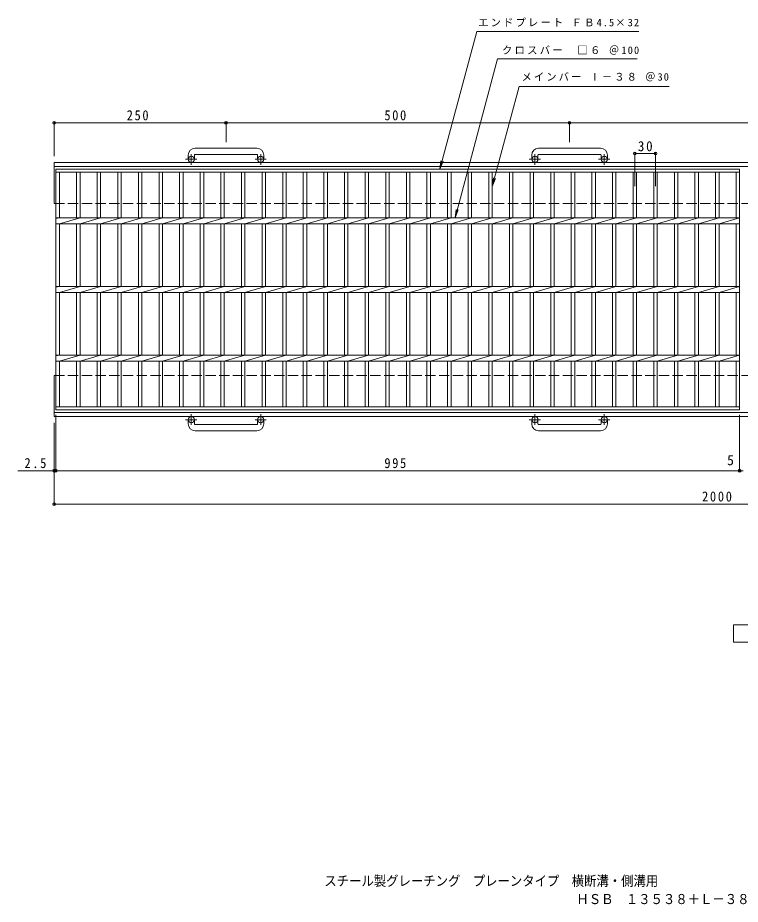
# Model space of a CAD drawing. Units: millimetres, scale not verified. Extents: x -869 to 879, y -687 to 603.
# Drawn here: x -869 to 183, y -687 to 603 of the extents above; entities that cross this region are included whole.
import ezdxf
from ezdxf.enums import TextEntityAlignment as Align

# ---------------------------------------------------------------- set-up
doc = ezdxf.new("R2010")
doc.units = ezdxf.units.MM
doc.header["$LTSCALE"] = 5
doc.header["$PDMODE"] = 32
doc.header["$PDSIZE"] = 4
doc.linetypes.add('CHAIN1', pattern=[8, 5, -1, 1, -1])
doc.linetypes.add('DASHED3', pattern=[4, 3, -1])
for name, color, linetype, lineweight in [('A-1_ピット', 2, 'Continuous', 9), ('A-2_蓋', 3, 'Continuous', 9), ('A-4_寸法', 7, 'Continuous', 9), ('F-4_F-4ﾚｲﾔ', 2, 'Continuous', 9)]:
    doc.layers.add(name, color=color, linetype=linetype, lineweight=lineweight)
doc.layers.add('F-F_F-Fﾚｲﾔ', color=2, linetype='Continuous')
doc.styles.add('ＭＳ ゴシック', font='')
doc.styles.get('ＭＳ ゴシック').set_extended_font_data('MS Gothic')

msp = doc.modelspace()

# ---------------------------------------------------------------- linework, layer by layer
at = {"layer": 'A-1_ピット'}
for p, q in [((-520.732, 413.273), (-610.731, 413.273)), ((-20.731, 413.273), (-110.731, 413.273)), ((-620.731, 403.274), (-620.731, 397.173)), ((-611.732, 403.274), (-611.732, 397.173)), ((-610.731, 404.273), (-520.732, 404.273)), ((-519.732, 403.274), (-519.732, 397.173)), ((-510.732, 403.274), (-510.732, 397.173)), ((-120.731, 403.274), (-120.731, 397.173)), ((-111.731, 403.274), (-111.731, 397.173)), ((-110.732, 404.273), (-20.731, 404.273)), ((-19.731, 403.274), (-19.731, 397.173)), ((-10.731, 403.274), (-10.731, 397.173)), ((-815.732, 392.674), (357.824, 392.674)), ((-815.732, 332.673), (-815.732, 392.674)), ((-815.732, 386.673), (357.824, 386.673)), ((-815.732, 22.673), (-815.732, 82.673)), ((-815.732, 28.673), (357.824, 28.673)), ((-815.732, 22.673), (357.824, 22.673)), ((-620.731, 12.072), (-620.731, 18.173)), ((-611.732, 12.072), (-611.732, 18.173)), ((-519.732, 12.072), (-519.732, 18.173)), ((-510.732, 12.072), (-510.732, 18.173)), ((-120.731, 12.072), (-120.731, 18.173)), ((-111.731, 12.072), (-111.731, 18.173)), ((-19.731, 12.072), (-19.731, 18.173)), ((-10.731, 12.072), (-10.731, 18.173)), ((-610.731, 11.073), (-520.732, 11.073)), ((-520.732, 2.073), (-610.731, 2.073)), ((-110.732, 11.073), (-20.731, 11.073)), ((-20.731, 2.073), (-110.731, 2.073))]:
    msp.add_line(p, q, dxfattribs=at)
at = {"layer": 'A-1_ピット', "linetype": 'CHAIN1'}
for p, q in [((-616.232, 389.065), (-616.232, 404.664)), ((-515.231, 389.065), (-515.231, 404.664)), ((-116.231, 389.065), (-116.231, 404.664)), ((-15.232, 389.065), (-15.232, 404.664)), ((-608.068, 397.173), (-624.476, 397.173)), ((-507.068, 397.173), (-523.475, 397.173)), ((-108.069, 397.173), (-124.476, 397.173)), ((-7.068, 397.173), (-23.476, 397.173)), ((-616.232, 26.28), (-616.232, 10.683)), ((-515.231, 26.28), (-515.231, 10.683)), ((-116.231, 26.28), (-116.231, 10.683)), ((-15.232, 26.28), (-15.232, 10.683)), ((-608.068, 18.173), (-624.476, 18.173)), ((-507.068, 18.173), (-523.475, 18.173)), ((-108.069, 18.173), (-124.476, 18.173)), ((-7.068, 18.173), (-23.476, 18.173))]:
    msp.add_line(p, q, dxfattribs=at)
at = {"layer": 'A-1_ピット', "linetype": 'DASHED3'}
for p, q in [((-815.732, 332.673), (357.824, 332.673)), ((-815.732, 82.673), (357.824, 82.673))]:
    msp.add_line(p, q, dxfattribs=at)
at = {"layer": 'A-1_ピット'}
for centre in [(-616.232, 397.173), (-515.231, 397.173), (-116.231, 397.173), (-15.232, 397.173), (-616.232, 18.173), (-515.231, 18.173), (-116.231, 18.173), (-15.232, 18.173)]:
    msp.add_circle(centre, 4.5, dxfattribs=at)
for centre, radius, start, end in [((-610.731, 403.274), 10, 90, 180), ((-520.732, 403.274), 10, 0, 90), ((-110.731, 403.274), 10, 90, 180), ((-20.731, 403.274), 10, 0, 90), ((-610.731, 403.274), 1, 90, 180), ((-520.732, 403.274), 1, 0, 90), ((-110.732, 403.274), 1, 90, 180), ((-20.731, 403.274), 1, 0, 90), ((-610.731, 12.072), 10, 180, 270), ((-610.731, 12.072), 1, 180, 270), ((-520.732, 12.072), 10, 270, 0), ((-520.732, 12.072), 1, 270, 0), ((-110.731, 12.072), 10, 180, 270), ((-110.732, 12.072), 1, 180, 270), ((-20.731, 12.072), 10, 270, 0), ((-20.731, 12.072), 1, 270, 0)]:
    msp.add_arc(centre, radius, start, end, dxfattribs=at)
at = {"layer": 'A-2_蓋'}
for p, q in [((-813.232, 382.674), (181.769, 382.674)), ((-813.232, 32.674), (-813.232, 382.674)), ((-813.232, 378.174), (181.769, 378.174)), ((-808.231, 311.913), (-808.231, 378.174)), ((-783.231, 378.174), (-783.231, 311.913)), ((-778.232, 378.174), (-778.232, 311.913)), ((-753.231, 378.174), (-753.231, 311.913)), ((-748.231, 378.174), (-748.231, 311.913)), ((-723.232, 378.174), (-723.232, 311.913)), ((-718.231, 378.174), (-718.231, 311.913)), ((-693.231, 378.174), (-693.231, 311.913)), ((-688.232, 378.174), (-688.232, 311.913)), ((-663.231, 378.174), (-663.231, 311.913)), ((-658.231, 378.174), (-658.231, 311.913)), ((-633.231, 378.174), (-633.231, 311.913)), ((-628.232, 378.174), (-628.232, 311.913)), ((-603.231, 378.174), (-603.231, 311.913)), ((-598.232, 378.174), (-598.232, 311.913)), ((-573.231, 378.174), (-573.231, 311.913)), ((-568.232, 378.174), (-568.232, 311.913)), ((-543.231, 378.174), (-543.231, 311.913)), ((-538.232, 378.174), (-538.232, 311.913)), ((-513.231, 378.174), (-513.231, 311.913)), ((-508.231, 378.174), (-508.231, 311.913)), ((-483.232, 378.174), (-483.232, 311.913)), ((-478.231, 378.174), (-478.231, 311.913)), ((-453.231, 378.174), (-453.231, 311.913)), ((-448.232, 378.174), (-448.232, 311.913)), ((-423.231, 378.174), (-423.231, 311.913)), ((-418.231, 378.174), (-418.231, 311.913)), ((-393.231, 378.174), (-393.231, 311.913)), ((-388.231, 378.174), (-388.231, 311.913)), ((-363.231, 378.174), (-363.231, 311.913)), ((-358.232, 378.174), (-358.232, 311.913)), ((-333.231, 378.174), (-333.231, 311.913)), ((-328.232, 378.174), (-328.232, 311.913)), ((-303.231, 378.174), (-303.231, 311.913)), ((-298.232, 378.174), (-298.232, 311.913)), ((-273.231, 378.174), (-273.231, 311.913)), ((-268.231, 378.174), (-268.231, 311.913)), ((-243.231, 378.174), (-243.231, 311.913)), ((-238.231, 378.174), (-238.231, 311.913)), ((-213.231, 378.174), (-213.231, 311.913)), ((-208.231, 378.174), (-208.231, 311.913)), ((-183.231, 378.174), (-183.231, 311.913)), ((-178.231, 378.174), (-178.231, 311.913)), ((-153.231, 378.174), (-153.231, 311.913)), ((-148.231, 378.174), (-148.231, 311.913)), ((-123.231, 378.174), (-123.231, 311.913)), ((-118.232, 378.174), (-118.232, 311.913)), ((-93.231, 378.174), (-93.231, 311.913)), ((-88.231, 378.174), (-88.231, 311.913)), ((-63.231, 378.174), (-63.231, 311.913)), ((-58.231, 378.174), (-58.231, 311.913)), ((-33.231, 378.174), (-33.231, 311.913)), ((-28.231, 378.174), (-28.231, 311.913)), ((-3.231, 378.174), (-3.231, 311.913)), ((1.768, 378.174), (1.768, 311.913)), ((26.769, 378.174), (26.769, 311.913)), ((31.769, 378.174), (31.769, 311.913)), ((56.769, 378.174), (56.769, 311.913)), ((61.769, 378.174), (61.769, 311.913)), ((86.77, 378.174), (86.77, 311.913)), ((91.769, 378.174), (91.769, 311.913)), ((116.769, 378.174), (116.769, 311.913)), ((121.768, 378.174), (121.768, 311.913)), ((146.769, 378.174), (146.769, 311.913)), ((151.769, 378.174), (151.769, 311.913)), ((176.769, 378.174), (176.769, 311.913)), ((181.769, 382.674), (181.769, 32.674)), ((-813.232, 311.913), (181.769, 311.913)), ((-808.231, 311.913), (-813.232, 310.913)), ((-778.232, 311.913), (-808.231, 303.434)), ((-748.231, 311.913), (-778.232, 303.434)), ((-718.231, 311.913), (-748.231, 303.434)), ((-688.232, 311.913), (-718.231, 303.434)), ((-658.231, 311.913), (-688.232, 303.434)), ((-628.232, 311.913), (-658.231, 303.434)), ((-598.231, 311.913), (-628.232, 303.434)), ((-568.231, 311.913), (-598.232, 303.434)), ((-538.232, 311.913), (-568.232, 303.434)), ((-508.231, 311.913), (-538.232, 303.434)), ((-478.231, 311.913), (-508.231, 303.434)), ((-448.232, 311.913), (-478.231, 303.434)), ((-418.231, 311.913), (-448.232, 303.434)), ((-388.231, 311.913), (-418.231, 303.434)), ((-358.231, 311.913), (-388.231, 303.434)), ((-328.231, 311.913), (-358.232, 303.434)), ((-298.232, 311.913), (-328.232, 303.434)), ((-268.231, 311.913), (-298.232, 303.434)), ((-238.231, 311.913), (-268.231, 303.434)), ((-208.231, 311.913), (-238.231, 303.434)), ((-178.231, 311.913), (-208.231, 303.434)), ((-148.231, 311.913), (-178.231, 303.434)), ((-118.231, 311.913), (-148.231, 303.434)), ((-88.231, 311.913), (-118.232, 303.434)), ((-58.231, 311.913), (-88.231, 303.434)), ((-28.231, 311.913), (-58.231, 303.434)), ((1.769, 311.913), (-28.231, 303.434)), ((31.769, 311.913), (1.768, 303.434)), ((61.769, 311.913), (31.769, 303.434)), ((91.769, 311.913), (61.769, 303.434)), ((121.769, 311.913), (91.769, 303.434)), ((151.769, 311.913), (121.768, 303.434)), ((181.769, 311.913), (151.769, 303.434)), ((-813.232, 303.434), (181.769, 303.434)), ((-808.231, 211.914), (-808.231, 303.434)), ((-783.231, 303.434), (-783.231, 211.914)), ((-778.232, 303.434), (-778.232, 211.914)), ((-753.231, 303.434), (-753.231, 211.914)), ((-748.231, 303.434), (-748.231, 211.914)), ((-723.232, 303.434), (-723.232, 211.914)), ((-718.231, 303.434), (-718.231, 211.914)), ((-693.231, 303.434), (-693.231, 211.914)), ((-688.232, 303.434), (-688.232, 211.914)), ((-663.231, 303.434), (-663.231, 211.914)), ((-658.231, 303.434), (-658.231, 211.914)), ((-633.231, 303.434), (-633.231, 211.914)), ((-628.232, 303.434), (-628.232, 211.914)), ((-603.231, 303.434), (-603.231, 211.914)), ((-598.232, 303.434), (-598.232, 211.914)), ((-573.231, 303.434), (-573.231, 211.914)), ((-568.232, 303.434), (-568.232, 211.914)), ((-543.231, 303.434), (-543.231, 211.914)), ((-538.232, 303.434), (-538.232, 211.914)), ((-513.231, 303.434), (-513.231, 211.914)), ((-508.231, 303.434), (-508.231, 211.914)), ((-483.232, 303.434), (-483.232, 211.914)), ((-478.231, 303.434), (-478.231, 211.914)), ((-453.231, 303.434), (-453.231, 211.914)), ((-448.232, 303.434), (-448.232, 211.914)), ((-423.231, 303.434), (-423.231, 211.914)), ((-418.231, 303.434), (-418.231, 211.914)), ((-393.231, 303.434), (-393.231, 211.914)), ((-388.231, 303.434), (-388.231, 211.914)), ((-363.231, 303.434), (-363.231, 211.914)), ((-358.232, 303.434), (-358.232, 211.914)), ((-333.231, 303.434), (-333.231, 211.914)), ((-328.232, 303.434), (-328.232, 211.914)), ((-303.231, 303.434), (-303.231, 211.914)), ((-298.232, 303.434), (-298.232, 211.914)), ((-273.231, 303.434), (-273.231, 211.914)), ((-268.231, 303.434), (-268.231, 211.914)), ((-243.231, 303.434), (-243.231, 211.914)), ((-238.231, 303.434), (-238.231, 211.914)), ((-213.231, 303.434), (-213.231, 211.914)), ((-208.231, 303.434), (-208.231, 211.914)), ((-183.231, 303.434), (-183.231, 211.914)), ((-178.231, 303.434), (-178.231, 211.914)), ((-153.231, 303.434), (-153.231, 211.914)), ((-148.231, 303.434), (-148.231, 211.914)), ((-123.231, 303.434), (-123.231, 211.914)), ((-118.232, 303.434), (-118.232, 211.914)), ((-93.231, 303.434), (-93.231, 211.914)), ((-88.231, 303.434), (-88.231, 211.914)), ((-63.231, 303.434), (-63.231, 211.914)), ((-58.231, 303.434), (-58.231, 211.914)), ((-33.231, 303.434), (-33.231, 211.914)), ((-28.231, 303.434), (-28.231, 211.914)), ((-3.231, 303.434), (-3.231, 211.914)), ((1.768, 303.434), (1.768, 211.914)), ((26.769, 303.434), (26.769, 211.914)), ((31.769, 303.434), (31.769, 211.914)), ((56.769, 303.434), (56.769, 211.914)), ((61.769, 303.434), (61.769, 211.914)), ((86.77, 303.434), (86.77, 211.914)), ((91.769, 303.434), (91.769, 211.914)), ((116.769, 303.434), (116.769, 211.914)), ((121.768, 303.434), (121.768, 211.914)), ((146.769, 303.434), (146.769, 211.914)), ((151.769, 303.434), (151.769, 211.914)), ((176.769, 303.434), (176.769, 211.914)), ((-813.232, 211.914), (181.769, 211.914)), ((-808.231, 211.914), (-813.232, 210.914)), ((-778.232, 211.914), (-808.231, 203.433)), ((-748.231, 211.914), (-778.232, 203.433)), ((-718.231, 211.914), (-748.231, 203.433)), ((-688.232, 211.914), (-718.231, 203.433)), ((-658.231, 211.914), (-688.232, 203.433)), ((-628.232, 211.914), (-658.231, 203.433)), ((-598.231, 211.914), (-628.232, 203.433)), ((-568.231, 211.914), (-598.232, 203.433)), ((-538.232, 211.914), (-568.232, 203.433)), ((-508.231, 211.914), (-538.232, 203.433)), ((-478.231, 211.914), (-508.231, 203.433)), ((-448.232, 211.914), (-478.231, 203.433)), ((-418.231, 211.914), (-448.232, 203.433)), ((-388.231, 211.914), (-418.231, 203.433)), ((-358.231, 211.914), (-388.231, 203.433)), ((-328.231, 211.914), (-358.232, 203.433)), ((-298.232, 211.914), (-328.232, 203.433)), ((-268.231, 211.914), (-298.232, 203.433)), ((-238.231, 211.914), (-268.231, 203.433)), ((-208.231, 211.914), (-238.231, 203.433)), ((-178.231, 211.914), (-208.231, 203.433)), ((-148.231, 211.914), (-178.231, 203.433)), ((-118.231, 211.914), (-148.231, 203.433)), ((-88.231, 211.914), (-118.232, 203.433)), ((-58.231, 211.914), (-88.231, 203.433)), ((-28.231, 211.914), (-58.231, 203.433)), ((1.769, 211.914), (-28.231, 203.433)), ((31.769, 211.914), (1.768, 203.433)), ((61.769, 211.914), (31.769, 203.433)), ((91.769, 211.914), (61.769, 203.433)), ((121.769, 211.914), (91.769, 203.433)), ((151.769, 211.914), (121.768, 203.433)), ((181.769, 211.914), (151.769, 203.433)), ((-813.232, 203.433), (181.769, 203.433)), ((-808.231, 111.914), (-808.231, 203.433)), ((-783.231, 203.433), (-783.231, 111.914)), ((-778.232, 203.433), (-778.232, 111.914)), ((-753.231, 203.433), (-753.231, 111.914)), ((-748.231, 203.433), (-748.231, 111.914)), ((-723.232, 203.433), (-723.232, 111.914)), ((-718.231, 203.433), (-718.231, 111.914)), ((-693.231, 203.433), (-693.231, 111.914)), ((-688.232, 203.433), (-688.232, 111.914)), ((-663.231, 203.433), (-663.231, 111.914)), ((-658.231, 203.433), (-658.231, 111.914)), ((-633.231, 203.433), (-633.231, 111.914)), ((-628.232, 203.433), (-628.232, 111.914)), ((-603.231, 203.433), (-603.231, 111.914)), ((-598.232, 203.433), (-598.232, 111.914)), ((-573.231, 203.433), (-573.231, 111.914)), ((-568.232, 203.433), (-568.232, 111.914)), ((-543.231, 203.433), (-543.231, 111.914)), ((-538.232, 203.433), (-538.232, 111.914)), ((-513.231, 203.433), (-513.231, 111.914)), ((-508.231, 203.433), (-508.231, 111.914)), ((-483.232, 203.433), (-483.232, 111.914)), ((-478.231, 203.433), (-478.231, 111.914)), ((-453.231, 203.433), (-453.231, 111.914)), ((-448.232, 203.433), (-448.232, 111.914)), ((-423.231, 203.433), (-423.231, 111.914)), ((-418.231, 203.433), (-418.231, 111.914)), ((-393.231, 203.433), (-393.231, 111.914)), ((-388.231, 203.433), (-388.231, 111.914)), ((-363.231, 203.433), (-363.231, 111.914)), ((-358.232, 203.433), (-358.232, 111.914)), ((-333.231, 203.433), (-333.231, 111.914)), ((-328.232, 203.433), (-328.232, 111.914)), ((-303.231, 203.433), (-303.231, 111.914)), ((-298.232, 203.433), (-298.232, 111.914)), ((-273.231, 203.433), (-273.231, 111.914)), ((-268.231, 203.433), (-268.231, 111.914)), ((-243.231, 203.433), (-243.231, 111.914)), ((-238.231, 203.433), (-238.231, 111.914)), ((-213.231, 203.433), (-213.231, 111.914)), ((-208.231, 203.433), (-208.231, 111.914)), ((-183.231, 203.433), (-183.231, 111.914)), ((-178.231, 203.433), (-178.231, 111.914)), ((-153.231, 203.433), (-153.231, 111.914)), ((-148.231, 203.433), (-148.231, 111.914)), ((-123.231, 203.433), (-123.231, 111.914)), ((-118.232, 203.433), (-118.232, 111.914)), ((-93.231, 203.433), (-93.231, 111.914)), ((-88.231, 203.433), (-88.231, 111.914)), ((-63.231, 203.433), (-63.231, 111.914)), ((-58.231, 203.433), (-58.231, 111.914)), ((-33.231, 203.433), (-33.231, 111.914)), ((-28.231, 203.433), (-28.231, 111.914)), ((-3.231, 203.433), (-3.231, 111.914)), ((1.768, 203.433), (1.768, 111.914)), ((26.769, 203.433), (26.769, 111.914)), ((31.769, 203.433), (31.769, 111.914)), ((56.769, 203.433), (56.769, 111.914)), ((61.769, 203.433), (61.769, 111.914)), ((86.77, 203.433), (86.77, 111.914)), ((91.769, 203.433), (91.769, 111.914)), ((116.769, 203.433), (116.769, 111.914)), ((121.768, 203.433), (121.768, 111.914)), ((146.769, 203.433), (146.769, 111.914)), ((151.769, 203.433), (151.769, 111.914)), ((176.769, 203.433), (176.769, 111.914)), ((-813.232, 111.914), (181.769, 111.914)), ((-808.231, 111.914), (-813.232, 110.913)), ((-813.232, 103.434), (181.769, 103.434)), ((-778.232, 111.914), (-808.231, 103.434)), ((-808.231, 37.174), (-808.231, 103.434)), ((-783.231, 103.434), (-783.231, 37.174)), ((-748.231, 111.914), (-778.232, 103.434)), ((-778.232, 103.434), (-778.232, 37.174)), ((-753.231, 103.434), (-753.231, 37.174)), ((-718.231, 111.914), (-748.231, 103.434)), ((-748.231, 103.434), (-748.231, 37.174)), ((-723.232, 103.434), (-723.232, 37.174)), ((-688.232, 111.914), (-718.231, 103.434)), ((-718.231, 103.434), (-718.231, 37.174)), ((-693.231, 103.434), (-693.231, 37.174)), ((-658.231, 111.914), (-688.232, 103.434)), ((-688.232, 103.434), (-688.232, 37.174)), ((-663.231, 103.434), (-663.231, 37.174)), ((-628.232, 111.914), (-658.231, 103.434)), ((-658.231, 103.434), (-658.231, 37.174)), ((-633.231, 103.434), (-633.231, 37.174)), ((-598.231, 111.914), (-628.232, 103.434)), ((-628.232, 103.434), (-628.232, 37.174)), ((-603.231, 103.434), (-603.231, 37.174)), ((-568.231, 111.914), (-598.232, 103.434)), ((-598.232, 103.434), (-598.232, 37.174)), ((-573.231, 103.434), (-573.231, 37.174)), ((-538.232, 111.914), (-568.232, 103.434)), ((-568.232, 103.434), (-568.232, 37.174)), ((-543.231, 103.434), (-543.231, 37.174)), ((-508.231, 111.914), (-538.232, 103.434)), ((-538.232, 103.434), (-538.232, 37.174)), ((-513.231, 103.434), (-513.231, 37.174)), ((-478.231, 111.914), (-508.231, 103.434)), ((-508.231, 103.434), (-508.231, 37.174)), ((-483.232, 103.434), (-483.232, 37.174)), ((-448.232, 111.914), (-478.231, 103.434)), ((-478.231, 103.434), (-478.231, 37.174)), ((-453.231, 103.434), (-453.231, 37.174)), ((-418.231, 111.914), (-448.232, 103.434)), ((-448.232, 103.434), (-448.232, 37.174)), ((-423.231, 103.434), (-423.231, 37.174)), ((-388.231, 111.914), (-418.231, 103.434)), ((-418.231, 103.434), (-418.231, 37.174)), ((-393.231, 103.434), (-393.231, 37.174)), ((-358.231, 111.914), (-388.231, 103.434)), ((-388.231, 103.434), (-388.231, 37.174)), ((-363.231, 103.434), (-363.231, 37.174)), ((-328.231, 111.914), (-358.232, 103.434)), ((-358.232, 103.434), (-358.232, 37.174)), ((-333.231, 103.434), (-333.231, 37.174)), ((-298.232, 111.914), (-328.232, 103.434)), ((-328.232, 103.434), (-328.232, 37.174)), ((-303.231, 103.434), (-303.231, 37.174)), ((-268.231, 111.914), (-298.232, 103.434)), ((-298.232, 103.434), (-298.232, 37.174)), ((-273.231, 103.434), (-273.231, 37.174)), ((-238.231, 111.914), (-268.231, 103.434)), ((-268.231, 103.434), (-268.231, 37.174)), ((-243.231, 103.434), (-243.231, 37.174)), ((-208.231, 111.914), (-238.231, 103.434)), ((-238.231, 103.434), (-238.231, 37.174)), ((-213.231, 103.434), (-213.231, 37.174)), ((-178.231, 111.914), (-208.231, 103.434)), ((-208.231, 103.434), (-208.231, 37.174)), ((-183.231, 103.434), (-183.231, 37.174)), ((-148.231, 111.914), (-178.231, 103.434)), ((-178.231, 103.434), (-178.231, 37.174)), ((-153.231, 103.434), (-153.231, 37.174)), ((-118.231, 111.914), (-148.231, 103.434)), ((-148.231, 103.434), (-148.231, 37.174)), ((-123.231, 103.434), (-123.231, 37.174)), ((-88.231, 111.914), (-118.232, 103.434)), ((-118.232, 103.434), (-118.232, 37.174)), ((-93.231, 103.434), (-93.231, 37.174)), ((-58.231, 111.914), (-88.231, 103.434)), ((-88.231, 103.434), (-88.231, 37.174)), ((-63.231, 103.434), (-63.231, 37.174)), ((-28.231, 111.914), (-58.231, 103.434)), ((-58.231, 103.434), (-58.231, 37.174)), ((-33.231, 103.434), (-33.231, 37.174)), ((1.769, 111.914), (-28.231, 103.434)), ((-28.231, 103.434), (-28.231, 37.174)), ((-3.231, 103.434), (-3.231, 37.174)), ((31.769, 111.914), (1.768, 103.434)), ((1.768, 103.434), (1.768, 37.174)), ((26.769, 103.434), (26.769, 37.174)), ((61.769, 111.914), (31.769, 103.434)), ((31.769, 103.434), (31.769, 37.174)), ((56.769, 103.434), (56.769, 37.174)), ((91.769, 111.914), (61.769, 103.434)), ((61.769, 103.434), (61.769, 37.174)), ((86.77, 103.434), (86.77, 37.174)), ((121.769, 111.914), (91.769, 103.434)), ((91.769, 103.434), (91.769, 37.174)), ((116.769, 103.434), (116.769, 37.174)), ((151.769, 111.914), (121.768, 103.434)), ((121.768, 103.434), (121.768, 37.174)), ((146.769, 103.434), (146.769, 37.174)), ((181.769, 111.914), (151.769, 103.434)), ((151.769, 103.434), (151.769, 37.174)), ((176.769, 103.434), (176.769, 37.174)), ((181.769, 37.174), (-813.232, 37.174)), ((181.769, 32.674), (-813.232, 32.674))]:
    msp.add_line(p, q, dxfattribs=at)
at = {"layer": 'A-4_寸法'}
for p, q in [((-232.43, 311.913), (-170.437, 543.273)), ((-170.437, 543.273), (32.733, 543.273)), ((-178.231, 357.543), (-139.183, 503.273)), ((-139.183, 503.273), (78.987, 503.273)), ((-815.732, 401.674), (-815.732, 451.859)), ((-565.732, 422.273), (-565.732, 451.859)), ((-65.731, 422.273), (-65.731, 451.859)), ((-815.732, 450.059), (-565.732, 450.059)), ((-565.732, 450.059), (-65.731, 450.059)), ((-65.731, 450.059), (357.824, 450.059)), ((29.269, 358.15), (29.269, 407.159)), ((29.269, 405.659), (59.269, 405.659)), ((59.269, 358.15), (59.269, 407.159)), ((-254.599, 382.673), (-252.967, 395.066)), ((-254.599, 382.673), (-249.815, 394.222)), ((-178.231, 357.543), (-176.6, 369.936)), ((-178.231, 357.543), (-173.448, 369.092)), ((-232.43, 311.913), (-230.799, 324.306)), ((-232.43, 311.913), (-227.647, 323.462)), ((-815.732, 13.673), (-815.732, -106.423)), ((-813.232, 25.174), (-813.232, -57.775)), ((181.769, 25.174), (181.769, -33.479)), ((181.769, 23.674), (181.769, -57.775)), ((-868.875, -55.975), (181.769, -55.975)), ((181.769, -55.975), (186.769, -55.975)), ((-815.732, -104.623), (357.824, -104.623))]:
    msp.add_line(p, q, dxfattribs=at)
msp.add_lwpolyline([(-254.599, 382.673), (-200.848, 583.274), (35.2, 583.274)], dxfattribs=at)
for p in [(-815.732, 450.059), (-565.732, 450.059), (-65.731, 450.059), (29.269, 405.659), (59.269, 405.659), (-815.732, -55.975), (-813.232, -55.975), (181.769, -55.975), (-815.732, -104.623)]:
    msp.add_point(p, dxfattribs=at)
at = {"layer": 'F-4_F-4ﾚｲﾔ'}
msp.add_lwpolyline([(172.793, -305.36), (172.793, -280.36), (285.293, -280.36), (285.293, -305.36)], close=True, dxfattribs=at)

# ---------------------------------------------------------------- texts
at = {"layer": 'A-4_寸法', "color": 2, "style": 'ＭＳ ゴシック'}
msp.add_text('5', height=14.66, dxfattribs=at).set_placement((163.558, -52.375), align=Align.BOTTOM_LEFT)
at = {"layer": 'A-4_寸法', "char_height": 11, "attachment_point": 7, "style": 'ＭＳ ゴシック'}
for s, insert in [('\\T1.21;エンドプレート\\~ＦＢ4.5×32', (-198.849, 589.987)), ('\\T1.22;クロスバー\\~\\~□６\\~＠100', (-164.053, 549.263)), ('\\T1.2;メインバー\\~Ⅰ－３８\\~＠30', (-135.667, 510.509))]:
    msp.add_mtext(s, dxfattribs=dict(at, insert=insert))
at = {"layer": 'A-4_寸法', "color": 2, "char_height": 14.66, "attachment_point": 7, "style": 'ＭＳ ゴシック'}
for s, insert in [('\\T1.27;\\W0.9;250', (-710.231, 453.659)), ('\\T1.27;\\W0.9;500', (-335.231, 453.659)), ('\\T1.27;\\W0.95;30', (33.644, 408.659)), ('\\T1.27;\\W0.9;2.5', (-858.997, -52.375)), ('\\T1.27;\\W0.9;995', (-335.231, -52.375)), ('\\T1.28;\\W0.9;2000', (127.117, -101.023))]:
    msp.add_mtext(s, dxfattribs=dict(at, insert=insert))
at = {"layer": 'F-4_F-4ﾚｲﾔ', "style": 'ＭＳ ゴシック', "width": 0.9}
msp.add_text('スチール製グレーチング\u3000プレーンタイプ\u3000横断溝・側溝用', height=14.66, dxfattribs=at).set_placement((-422.605, -664.497), align=Align.BOTTOM_LEFT)
at = {"layer": 'F-F_F-Fﾚｲﾔ', "style": 'ＭＳ ゴシック', "width": 0.9}
msp.add_text('ＨＳＢ\u3000１３５３８＋Ｌ－３８', height=14.66, dxfattribs=at).set_placement((-55.791, -690.973), align=Align.BOTTOM_LEFT)

doc.saveas('drawing.dxf')
